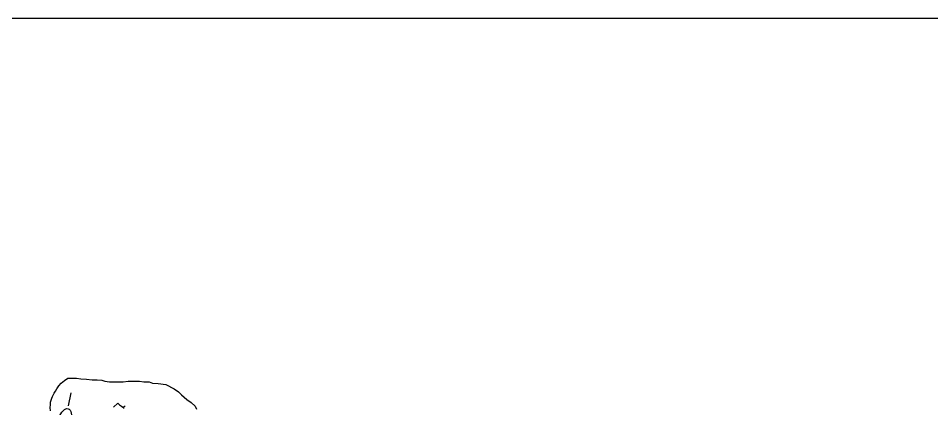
# Model space of a CAD drawing. Header units: inches. Extents: x 23.9 to 48.3, y 11.3 to 24.3.
# Drawn here: x 24.0855 to 24.4182, y 12.5396 to 12.6819 of the extents above; entities that cross this region are included whole.
import ezdxf

# ---------------------------------------------------------------- set-up
doc = ezdxf.new("R2010")
doc.units = ezdxf.units.IN
doc.header["$MEASUREMENT"] = 0
doc.layers.add('foto', color=7, linetype='Continuous')
doc.layers.add('çizgi', color=10, linetype='Continuous')
picture_1 = doc.add_image_def('image1.jpg', size_in_pixel=(1984, 2806))

msp = doc.modelspace()

# ---------------------------------------------------------------- linework, layer by layer
at = {"layer": 'çizgi'}
for p, q in [((24.10115, 12.54889), (24.10244, 12.54991)), ((24.10244, 12.54991), (24.10366, 12.55076)), ((24.10366, 12.55076), (24.10681, 12.55076)), ((24.10681, 12.55076), (24.10836, 12.55053)), ((24.10836, 12.55053), (24.11043, 12.55034)), ((24.11043, 12.55034), (24.11243, 12.55017)), ((24.11243, 12.55017), (24.11428, 12.55017)), ((24.11428, 12.55017), (24.11599, 12.55002)), ((24.11599, 12.55002), (24.1171, 12.54968)), ((24.1171, 12.54968), (24.11873, 12.54934)), ((24.11873, 12.54934), (24.11962, 12.54934)), ((24.11962, 12.54934), (24.12079, 12.54934)), ((24.12079, 12.54934), (24.12377, 12.54934)), ((24.12377, 12.54934), (24.12555, 12.54968)), ((24.12555, 12.54968), (24.12754, 12.54968)), ((24.12754, 12.54968), (24.12975, 12.5496)), ((24.12975, 12.5496), (24.13124, 12.54935)), ((24.13124, 12.54935), (24.13321, 12.54935)), ((24.13321, 12.54935), (24.13441, 12.54895)), ((24.09867, 12.54524), (24.09911, 12.546)), ((24.09911, 12.546), (24.09961, 12.54685)), ((24.09961, 12.54685), (24.10034, 12.54795)), ((24.10034, 12.54795), (24.10115, 12.54889)), ((24.13441, 12.54895), (24.13651, 12.54881)), ((24.13651, 12.54881), (24.13933, 12.54837)), ((24.13933, 12.54837), (24.14227, 12.54689)), ((24.14227, 12.54689), (24.14388, 12.54579)), ((24.14388, 12.54579), (24.14505, 12.54459)), ((24.0973, 12.54199), (24.09754, 12.54266)), ((24.09754, 12.54266), (24.09777, 12.54337)), ((24.09777, 12.54337), (24.09807, 12.54404)), ((24.09807, 12.54404), (24.09827, 12.54449)), ((24.09827, 12.54449), (24.09867, 12.54524)), ((24.10387, 12.5406), (24.10484, 12.5454)), ((24.14505, 12.54459), (24.14698, 12.54295)), ((24.14698, 12.54295), (24.14846, 12.54188)), ((24.09722, 12.54), (24.09726, 12.54105)), ((24.09726, 12.53878), (24.09722, 12.54)), ((24.09726, 12.54105), (24.0973, 12.54199)), ((24.12026, 12.54015), (24.12183, 12.54161)), ((24.12183, 12.54161), (24.12246, 12.54094)), ((24.12246, 12.54094), (24.12309, 12.54051)), ((24.12309, 12.54051), (24.12359, 12.54016)), ((24.12359, 12.54016), (24.12385, 12.54016)), ((24.12385, 12.54016), (24.12417, 12.54034)), ((24.12385, 12.54016), (24.12385, 12.53966)), ((24.12417, 12.54034), (24.12444, 12.54066)), ((24.14846, 12.54188), (24.14998, 12.5405)), ((24.14998, 12.5405), (24.15051, 12.53941))]:
    msp.add_line(p, q, dxfattribs=at)
msp.add_ellipse((24.10257, 12.53567), major_axis=(0.00115, 0.0039), ratio=0.538222, dxfattribs=at)

# ---------------------------------------------------------------- pictures from other files: only their frames are drawn
at = {"layer": 'foto'}
image = msp.add_image(picture_1, insert=(23.85117, 11.26756), size_in_units=(1, 1.41431), rotation=0, dxfattribs=at)
image.dxf.flags = 7

doc.saveas('drawing.dxf')
